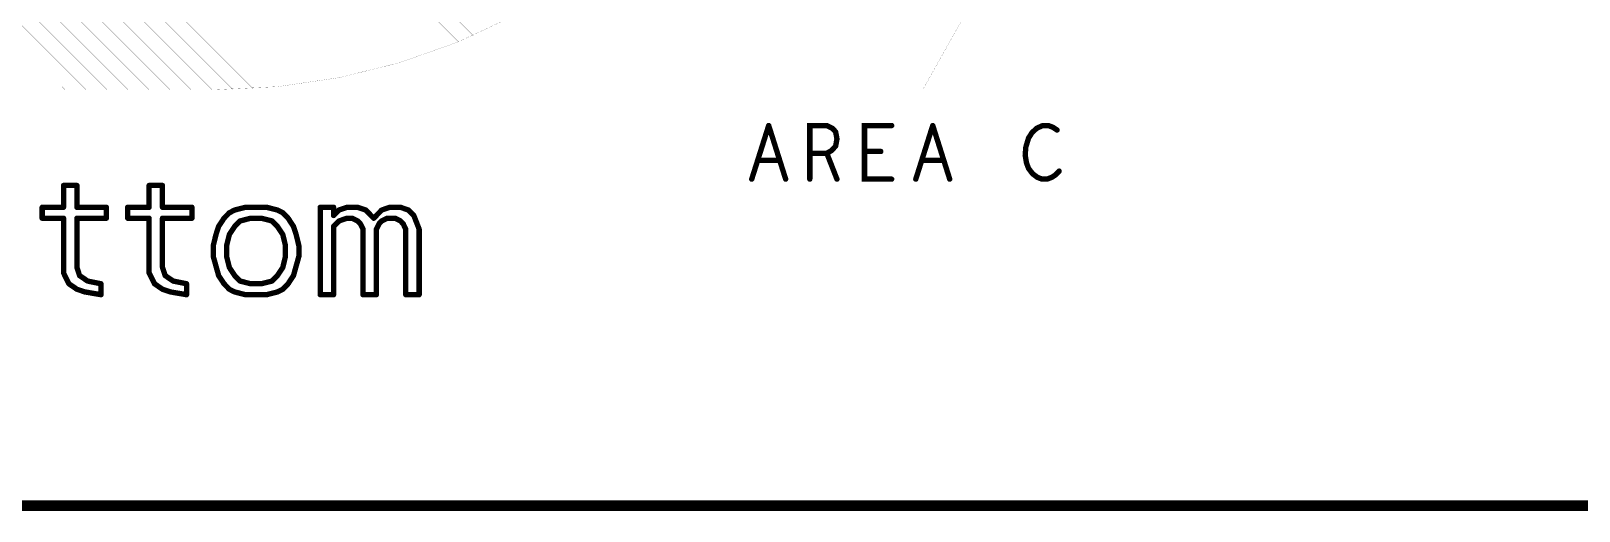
# Model space of a CAD drawing. Header units: millimetres. Extents: x 3362 to 3827, y -139 to 191.
# Drawn here: x 3511.72 to 3548.38, y 134.44 to 145.82 of the extents above; entities that cross this region are included whole.
import ezdxf

# ---------------------------------------------------------------- set-up
doc = ezdxf.new("R2010")
doc.units = ezdxf.units.MM
doc.header["$LTSCALE"] = 23.1
doc.layers.get('0').update_dxf_attribs({"linetype": 'CONTINUOUS'})

# ---------------------------------------------------------------- blocks, each defined once
blk = doc.blocks.new('PAD_R1')
at = {"const_width": 0.5}
blk.add_lwpolyline([(0.25, 0, 1), (-0.25, 0, 1)], format="xyb", close=True, dxfattribs=at)

msp = doc.modelspace()

# ---------------------------------------------------------------- linework, layer by layer
for points, const_width in [([(3538.259, 154.077), (3532.843, 144.43)], 0.00254), ([(3514.013, 144.428), (3506.244, 152.197)], 0.00254), ([(3517.439, 144.487), (3509.672, 152.254)], 0.00254), ([(3520.749, 145.16), (3513.75, 152.159)], 0.00254), ([(3513.516, 144.428), (3506.266, 151.677)], 0.00254), ([(3512.022, 144.428), (3505.375, 151.075)], 0.00254), ([(3513.018, 144.428), (3506.316, 151.129)], 0.00254), ([(3514.511, 144.428), (3507.569, 151.37)], 0.00254), ([(3515.507, 144.428), (3508.565, 151.37)], 0.00254), ([(3516.497, 144.433), (3509.561, 151.37)], 0.00254), ([(3516.975, 144.453), (3510.166, 151.263)], 0.00254), ([(3517.89, 144.534), (3511.265, 151.159)], 0.00254), ([(3518.329, 144.593), (3511.829, 151.093)], 0.00254), ([(3519.979, 144.933), (3513.543, 151.37)], 0.00254), ([(3520.368, 145.042), (3514.043, 151.368)], 0.00254), ([(3521.121, 145.285), (3515.143, 151.263)], 0.00254), ([(3521.485, 145.419), (3515.593, 151.311)], 0.00254), ([(3521.842, 145.56), (3516.091, 151.311)], 0.00254), ([(3522.191, 145.709), (3516.588, 151.311)], 0.00254), ([(3512.52, 144.428), (3505.991, 150.957)], 0.00254), ([(3515.009, 144.428), (3508.429, 151.008)], 0.00254), ([(3516.005, 144.428), (3509.389, 151.043)], 0.00254), ([(3518.757, 144.663), (3512.519, 150.901)], 0.00254), ([(3519.174, 144.743), (3512.866, 151.051)], 0.00254), ([(3519.581, 144.834), (3513.427, 150.988)], 0.00254), ([(3510.605, 144.428), (3516.105, 144.428)], 0.00254), ([(3510.605, 144.428), (3516.105, 144.428)], 0.00254), ([(3528.789, 142.307), (3529.191, 143.577)], 0.127), ([(3529.191, 143.577), (3529.593, 142.307)], 0.127), ([(3530.165, 142.307), (3530.165, 143.577), (3530.567, 143.577), (3530.696, 143.513), (3530.776, 143.429), (3530.808, 143.259), (3530.776, 143.09), (3530.68, 142.984), (3530.567, 142.921), (3530.165, 142.921)], 0.127), ([(3532.104, 142.307), (3531.46, 142.307), (3531.46, 143.577), (3532.104, 143.577)], 0.127), ([(3532.675, 142.307), (3533.077, 143.577)], 0.127), ([(3533.077, 143.577), (3533.479, 142.307)], 0.127), ([(3536.022, 143.471), (3535.926, 143.534), (3535.813, 143.577), (3535.684, 143.577), (3535.539, 143.513), (3535.427, 143.407), (3535.346, 143.28), (3535.282, 143.069), (3535.266, 142.878), (3535.298, 142.688), (3535.346, 142.561), (3535.443, 142.434), (3535.556, 142.349), (3535.668, 142.307), (3535.781, 142.307), (3535.894, 142.349), (3535.99, 142.413), (3536.07, 142.497)], 0.127), ([(3531.846, 142.963), (3531.46, 142.963)], 0.127), ([(3529.449, 142.751), (3528.934, 142.751)], 0.127), ([(3530.567, 142.921), (3530.808, 142.307)], 0.127), ([(3533.335, 142.751), (3532.82, 142.751)], 0.127), ([(3512.488, 142.157), (3512.805, 142.157)], 0.127), ([(3512.488, 141.64), (3512.488, 142.157)], 0.127), ([(3512.805, 142.157), (3512.805, 141.64)], 0.127), ([(3514.515, 141.64), (3514.515, 142.157)], 0.127), ([(3514.515, 142.157), (3514.832, 142.157)], 0.127), ([(3514.832, 142.157), (3514.832, 141.64)], 0.127), ([(3511.982, 141.381), (3511.982, 141.64)], 0.127), ([(3511.982, 141.64), (3512.488, 141.64)], 0.127), ([(3512.805, 141.64), (3513.502, 141.64)], 0.127), ([(3513.502, 141.64), (3513.502, 141.381)], 0.127), ([(3514.008, 141.381), (3514.008, 141.64)], 0.127), ([(3514.008, 141.64), (3514.515, 141.64)], 0.127), ([(3514.832, 141.64), (3515.529, 141.64)], 0.127), ([(3515.529, 141.64), (3515.529, 141.381)], 0.127), ([(3516.415, 141.51), (3516.289, 141.381)], 0.127), ([(3516.542, 141.575), (3516.415, 141.51)], 0.127), ([(3516.795, 141.64), (3516.542, 141.575)], 0.127), ([(3517.302, 141.64), (3516.795, 141.64)], 0.127), ([(3517.555, 141.575), (3517.302, 141.64)], 0.127), ([(3517.682, 141.51), (3517.555, 141.575)], 0.127), ([(3517.808, 141.381), (3517.682, 141.51)], 0.127), ([(3518.568, 139.57), (3518.568, 141.64)], 0.127), ([(3518.568, 141.64), (3518.885, 141.64)], 0.127), ([(3518.885, 141.64), (3518.885, 141.446)], 0.127), ([(3518.885, 141.446), (3519.012, 141.575)], 0.127), ([(3519.012, 141.575), (3519.202, 141.64)], 0.127), ([(3519.202, 141.64), (3519.455, 141.64)], 0.127), ([(3519.455, 141.64), (3519.645, 141.575)], 0.127), ([(3519.645, 141.575), (3519.835, 141.381)], 0.127), ([(3519.835, 141.381), (3520.025, 141.575)], 0.127), ([(3520.025, 141.575), (3520.215, 141.64)], 0.127), ([(3520.215, 141.64), (3520.469, 141.64)], 0.127), ([(3520.469, 141.64), (3520.659, 141.575)], 0.127), ([(3520.659, 141.575), (3520.785, 141.446)], 0.127), ([(3512.488, 141.381), (3511.982, 141.381)], 0.127), ([(3512.488, 140.087), (3512.488, 141.381)], 0.127), ([(3513.502, 141.381), (3512.805, 141.381)], 0.127), ([(3512.805, 141.381), (3512.805, 140.217)], 0.127), ([(3514.515, 141.381), (3514.008, 141.381)], 0.127), ([(3514.515, 140.087), (3514.515, 141.381)], 0.127), ([(3515.529, 141.381), (3514.832, 141.381)], 0.127), ([(3514.832, 141.381), (3514.832, 140.217)], 0.127), ([(3516.162, 141.187), (3516.099, 140.993)], 0.127), ([(3516.289, 141.381), (3516.162, 141.187)], 0.127), ([(3516.542, 141.187), (3516.415, 140.993)], 0.127), ([(3516.669, 141.316), (3516.542, 141.187)], 0.127), ([(3516.922, 141.381), (3516.669, 141.316)], 0.127), ([(3517.175, 141.381), (3516.922, 141.381)], 0.127), ([(3517.428, 141.316), (3517.175, 141.381)], 0.127), ([(3517.555, 141.187), (3517.428, 141.316)], 0.127), ([(3517.682, 140.993), (3517.555, 141.187)], 0.127), ([(3517.935, 141.187), (3517.808, 141.381)], 0.127), ([(3517.998, 140.993), (3517.935, 141.187)], 0.127), ([(3519.012, 141.316), (3518.885, 141.187)], 0.127), ([(3518.885, 141.187), (3518.885, 139.57)], 0.127), ([(3519.202, 141.381), (3519.012, 141.316)], 0.127), ([(3519.328, 141.381), (3519.202, 141.381)], 0.127), ([(3519.455, 141.316), (3519.328, 141.381)], 0.127), ([(3519.518, 141.251), (3519.455, 141.316)], 0.127), ([(3519.582, 141.122), (3519.518, 141.251)], 0.127), ([(3519.582, 139.57), (3519.582, 141.122)], 0.127), ([(3519.962, 141.251), (3519.899, 141.122)], 0.127), ([(3519.899, 141.122), (3519.899, 139.57)], 0.127), ([(3520.025, 141.316), (3519.962, 141.251)], 0.127), ([(3520.152, 141.381), (3520.025, 141.316)], 0.127), ([(3520.342, 141.381), (3520.152, 141.381)], 0.127), ([(3520.469, 141.316), (3520.342, 141.381)], 0.127), ([(3520.532, 141.251), (3520.469, 141.316)], 0.127), ([(3520.595, 141.122), (3520.532, 141.251)], 0.127), ([(3520.595, 139.57), (3520.595, 141.122)], 0.127), ([(3520.785, 141.446), (3520.912, 141.122)], 0.127), ([(3520.912, 141.122), (3520.912, 139.57)], 0.127), ([(3516.099, 140.993), (3516.035, 140.734)], 0.127), ([(3516.415, 140.993), (3516.352, 140.734)], 0.127), ([(3517.745, 140.734), (3517.682, 140.993)], 0.127), ([(3518.062, 140.734), (3517.998, 140.993)], 0.127), ([(3516.035, 140.734), (3516.035, 140.475)], 0.127), ([(3516.035, 140.475), (3516.162, 140.023)], 0.127), ([(3516.352, 140.734), (3516.352, 140.475)], 0.127), ([(3516.352, 140.475), (3516.415, 140.217)], 0.127), ([(3517.682, 140.217), (3517.745, 140.475)], 0.127), ([(3517.745, 140.475), (3517.745, 140.734)], 0.127), ([(3517.935, 140.023), (3518.062, 140.475)], 0.127), ([(3518.062, 140.475), (3518.062, 140.734)], 0.127), ([(3512.615, 139.829), (3512.488, 140.087)], 0.127), ([(3512.805, 140.217), (3512.868, 140.023)], 0.127), ([(3512.868, 140.023), (3513.058, 139.893)], 0.127), ([(3514.642, 139.829), (3514.515, 140.087)], 0.127), ([(3514.832, 140.217), (3514.895, 140.023)], 0.127), ([(3514.895, 140.023), (3515.085, 139.893), (3515.402, 139.829)], 0.127), ([(3516.162, 140.023), (3516.289, 139.829)], 0.127), ([(3516.415, 140.217), (3516.542, 140.023)], 0.127), ([(3516.542, 140.023), (3516.669, 139.893)], 0.127), ([(3517.428, 139.893), (3517.555, 140.023)], 0.127), ([(3517.555, 140.023), (3517.682, 140.217)], 0.127), ([(3517.808, 139.829), (3517.935, 140.023)], 0.127), ([(3512.805, 139.699), (3512.615, 139.829)], 0.127), ([(3512.995, 139.635), (3512.805, 139.699)], 0.127), ([(3513.058, 139.893), (3513.375, 139.829)], 0.127), ([(3513.375, 139.829), (3513.375, 139.57)], 0.127), ([(3514.832, 139.699), (3514.642, 139.829)], 0.127), ([(3515.022, 139.635), (3514.832, 139.699)], 0.127), ([(3515.402, 139.829), (3515.402, 139.57)], 0.127), ([(3516.289, 139.829), (3516.415, 139.699)], 0.127), ([(3516.415, 139.699), (3516.542, 139.635)], 0.127), ([(3516.669, 139.893), (3516.922, 139.829)], 0.127), ([(3516.922, 139.829), (3517.175, 139.829)], 0.127), ([(3517.175, 139.829), (3517.428, 139.893)], 0.127), ([(3517.555, 139.635), (3517.682, 139.699)], 0.127), ([(3517.682, 139.699), (3517.808, 139.829)], 0.127), ([(3513.375, 139.57), (3512.995, 139.635)], 0.127), ([(3515.402, 139.57), (3515.022, 139.635)], 0.127), ([(3516.542, 139.635), (3516.795, 139.57)], 0.127), ([(3516.795, 139.57), (3517.302, 139.57)], 0.127), ([(3517.302, 139.57), (3517.555, 139.635)], 0.127), ([(3518.885, 139.57), (3518.568, 139.57)], 0.127), ([(3519.899, 139.57), (3519.582, 139.57)], 0.127), ([(3520.912, 139.57), (3520.595, 139.57)], 0.127), ([(3470.685, 134.572), (3564.868, 134.572), (3564.873, 134.577)], 0.254)]:
    msp.add_lwpolyline(points, dxfattribs=dict(const_width=const_width))
at = {"const_width": 0.00254}
msp.add_lwpolyline([(3526.662, 148.732, -0.196008), (3516.105, 144.428)], format="xyb", dxfattribs=at)
msp.add_lwpolyline([(3526.662, 148.732, -0.196008), (3516.105, 144.428)], format="xyb", dxfattribs=at)

# ---------------------------------------------------------------- block references
for p, xscale, yscale in [((3522.191, 145.709), 0.00254, 0.00254), ((3521.121, 145.285), 0.00254, 0.00254), ((3521.485, 145.419), 0.00254, 0.00254), ((3521.842, 145.56), 0.00254, 0.00254), ((3519.979, 144.933), 0.00254, 0.00254), ((3520.368, 145.042), 0.00254, 0.00254), ((3520.749, 145.16), 0.00254, 0.00254), ((3517.439, 144.487), 0.00254, 0.00254), ((3517.89, 144.534), 0.00254, 0.00254), ((3518.329, 144.593), 0.00254, 0.00254), ((3518.757, 144.663), 0.00254, 0.00254), ((3519.174, 144.743), 0.00254, 0.00254), ((3519.581, 144.834), 0.00254, 0.00254), ((3512.022, 144.428), 0.00254, 0.00254), ((3512.52, 144.428), 0.00254, 0.00254), ((3513.018, 144.428), 0.00254, 0.00254), ((3513.516, 144.428), 0.00254, 0.00254), ((3514.013, 144.428), 0.00254, 0.00254), ((3514.511, 144.428), 0.00254, 0.00254), ((3515.009, 144.428), 0.00254, 0.00254), ((3515.507, 144.428), 0.00254, 0.00254), ((3516.005, 144.428), 0.00254, 0.00254), ((3516.105, 144.428), 0.00254, 0.00254), ((3516.105, 144.428), 0.00254, 0.00254), ((3516.105, 144.428), 0.00254, 0.00254), ((3516.105, 144.428), 0.00254, 0.00254), ((3516.497, 144.433), 0.00254, 0.00254), ((3516.975, 144.453), 0.00254, 0.00254), ((3532.843, 144.43), 0.00254, 0.00254), ((3529.191, 143.577), 0.127, 0.127), ((3529.191, 143.577), 0.127, 0.127), ((3532.104, 143.577), 0.127, 0.127), ((3533.077, 143.577), 0.127, 0.127), ((3533.077, 143.577), 0.127, 0.127), ((3536.022, 143.471), 0.127, 0.127), ((3531.46, 142.963), 0.127, 0.127), ((3531.846, 142.963), 0.127, 0.127), ((3528.934, 142.751), 0.127, 0.127), ((3529.449, 142.751), 0.127, 0.127), ((3530.165, 142.921), 0.127, 0.127), ((3530.567, 142.921), 0.127, 0.127), ((3532.82, 142.751), 0.127, 0.127), ((3533.335, 142.751), 0.127, 0.127), ((3528.789, 142.307), 0.127, 0.127), ((3529.593, 142.307), 0.127, 0.127), ((3530.165, 142.307), 0.127, 0.127), ((3530.808, 142.307), 0.127, 0.127), ((3532.104, 142.307), 0.127, 0.127), ((3532.675, 142.307), 0.127, 0.127), ((3533.479, 142.307), 0.127, 0.127), ((3536.07, 142.497), 0.127, 0.127), ((3512.488, 142.157), 0.127, 0.127), ((3512.488, 142.157), 0.127, 0.127), ((3512.805, 142.157), 0.127, 0.127), ((3512.805, 142.157), 0.127, 0.127), ((3514.515, 142.157), 0.127, 0.127), ((3514.515, 142.157), 0.127, 0.127), ((3514.832, 142.157), 0.127, 0.127), ((3514.832, 142.157), 0.127, 0.127), ((3511.982, 141.64), 0.127, 0.127), ((3511.982, 141.64), 0.127, 0.127), ((3512.488, 141.64), 0.127, 0.127), ((3512.488, 141.64), 0.127, 0.127), ((3512.805, 141.64), 0.127, 0.127), ((3512.805, 141.64), 0.127, 0.127), ((3513.502, 141.64), 0.127, 0.127), ((3513.502, 141.64), 0.127, 0.127), ((3514.008, 141.64), 0.127, 0.127), ((3514.008, 141.64), 0.127, 0.127), ((3514.515, 141.64), 0.127, 0.127), ((3514.515, 141.64), 0.127, 0.127), ((3514.832, 141.64), 0.127, 0.127), ((3514.832, 141.64), 0.127, 0.127), ((3515.529, 141.64), 0.127, 0.127), ((3515.529, 141.64), 0.127, 0.127), ((3516.415, 141.51), 0.127, 0.127), ((3516.415, 141.51), 0.127, 0.127), ((3516.542, 141.575), 0.127, 0.127), ((3516.542, 141.575), 0.127, 0.127), ((3516.795, 141.64), 0.127, 0.127), ((3516.795, 141.64), 0.127, 0.127), ((3517.302, 141.64), 0.127, 0.127), ((3517.302, 141.64), 0.127, 0.127), ((3517.555, 141.575), 0.127, 0.127), ((3517.555, 141.575), 0.127, 0.127), ((3517.682, 141.51), 0.127, 0.127), ((3517.682, 141.51), 0.127, 0.127), ((3518.568, 141.64), 0.127, 0.127), ((3518.568, 141.64), 0.127, 0.127), ((3518.885, 141.64), 0.127, 0.127), ((3518.885, 141.64), 0.127, 0.127), ((3519.012, 141.575), 0.127, 0.127), ((3519.012, 141.575), 0.127, 0.127), ((3519.202, 141.64), 0.127, 0.127), ((3519.202, 141.64), 0.127, 0.127), ((3519.455, 141.64), 0.127, 0.127), ((3519.455, 141.64), 0.127, 0.127), ((3519.645, 141.575), 0.127, 0.127), ((3519.645, 141.575), 0.127, 0.127), ((3520.025, 141.575), 0.127, 0.127), ((3520.025, 141.575), 0.127, 0.127), ((3520.215, 141.64), 0.127, 0.127), ((3520.215, 141.64), 0.127, 0.127), ((3520.469, 141.64), 0.127, 0.127), ((3520.469, 141.64), 0.127, 0.127), ((3520.659, 141.575), 0.127, 0.127), ((3520.659, 141.575), 0.127, 0.127), ((3511.982, 141.381), 0.127, 0.127), ((3511.982, 141.381), 0.127, 0.127), ((3512.488, 141.381), 0.127, 0.127), ((3512.488, 141.381), 0.127, 0.127), ((3512.805, 141.381), 0.127, 0.127), ((3512.805, 141.381), 0.127, 0.127), ((3513.502, 141.381), 0.127, 0.127), ((3513.502, 141.381), 0.127, 0.127), ((3514.008, 141.381), 0.127, 0.127), ((3514.008, 141.381), 0.127, 0.127), ((3514.515, 141.381), 0.127, 0.127), ((3514.515, 141.381), 0.127, 0.127), ((3514.832, 141.381), 0.127, 0.127), ((3514.832, 141.381), 0.127, 0.127), ((3515.529, 141.381), 0.127, 0.127), ((3515.529, 141.381), 0.127, 0.127), ((3516.162, 141.187), 0.127, 0.127), ((3516.162, 141.187), 0.127, 0.127), ((3516.289, 141.381), 0.127, 0.127), ((3516.289, 141.381), 0.127, 0.127), ((3516.542, 141.187), 0.127, 0.127), ((3516.542, 141.187), 0.127, 0.127), ((3516.669, 141.316), 0.127, 0.127), ((3516.669, 141.316), 0.127, 0.127), ((3516.922, 141.381), 0.127, 0.127), ((3516.922, 141.381), 0.127, 0.127), ((3517.175, 141.381), 0.127, 0.127), ((3517.175, 141.381), 0.127, 0.127), ((3517.428, 141.316), 0.127, 0.127), ((3517.428, 141.316), 0.127, 0.127), ((3517.555, 141.187), 0.127, 0.127), ((3517.555, 141.187), 0.127, 0.127), ((3517.808, 141.381), 0.127, 0.127), ((3517.808, 141.381), 0.127, 0.127), ((3517.935, 141.187), 0.127, 0.127), ((3517.935, 141.187), 0.127, 0.127), ((3518.885, 141.446), 0.127, 0.127), ((3518.885, 141.446), 0.127, 0.127), ((3518.885, 141.187), 0.127, 0.127), ((3518.885, 141.187), 0.127, 0.127), ((3519.012, 141.316), 0.127, 0.127), ((3519.012, 141.316), 0.127, 0.127), ((3519.202, 141.381), 0.127, 0.127), ((3519.202, 141.381), 0.127, 0.127), ((3519.328, 141.381), 0.127, 0.127), ((3519.328, 141.381), 0.127, 0.127), ((3519.455, 141.316), 0.127, 0.127), ((3519.455, 141.316), 0.127, 0.127), ((3519.518, 141.251), 0.127, 0.127), ((3519.518, 141.251), 0.127, 0.127), ((3519.582, 141.122), 0.127, 0.127), ((3519.582, 141.122), 0.127, 0.127), ((3519.835, 141.381), 0.127, 0.127), ((3519.835, 141.381), 0.127, 0.127), ((3519.899, 141.122), 0.127, 0.127), ((3519.899, 141.122), 0.127, 0.127), ((3519.962, 141.251), 0.127, 0.127), ((3519.962, 141.251), 0.127, 0.127), ((3520.025, 141.316), 0.127, 0.127), ((3520.025, 141.316), 0.127, 0.127), ((3520.152, 141.381), 0.127, 0.127), ((3520.152, 141.381), 0.127, 0.127), ((3520.342, 141.381), 0.127, 0.127), ((3520.342, 141.381), 0.127, 0.127), ((3520.469, 141.316), 0.127, 0.127), ((3520.469, 141.316), 0.127, 0.127), ((3520.532, 141.251), 0.127, 0.127), ((3520.532, 141.251), 0.127, 0.127), ((3520.595, 141.122), 0.127, 0.127), ((3520.595, 141.122), 0.127, 0.127), ((3520.785, 141.446), 0.127, 0.127), ((3520.785, 141.446), 0.127, 0.127), ((3520.912, 141.122), 0.127, 0.127), ((3520.912, 141.122), 0.127, 0.127), ((3516.099, 140.993), 0.127, 0.127), ((3516.099, 140.993), 0.127, 0.127), ((3516.415, 140.993), 0.127, 0.127), ((3516.415, 140.993), 0.127, 0.127), ((3517.682, 140.993), 0.127, 0.127), ((3517.682, 140.993), 0.127, 0.127), ((3517.998, 140.993), 0.127, 0.127), ((3517.998, 140.993), 0.127, 0.127), ((3516.035, 140.734), 0.127, 0.127), ((3516.035, 140.734), 0.127, 0.127), ((3516.035, 140.475), 0.127, 0.127), ((3516.035, 140.475), 0.127, 0.127), ((3516.352, 140.734), 0.127, 0.127), ((3516.352, 140.734), 0.127, 0.127), ((3516.352, 140.475), 0.127, 0.127), ((3516.352, 140.475), 0.127, 0.127), ((3517.745, 140.734), 0.127, 0.127), ((3517.745, 140.734), 0.127, 0.127), ((3517.745, 140.475), 0.127, 0.127), ((3517.745, 140.475), 0.127, 0.127), ((3518.062, 140.734), 0.127, 0.127), ((3518.062, 140.734), 0.127, 0.127), ((3518.062, 140.475), 0.127, 0.127), ((3518.062, 140.475), 0.127, 0.127), ((3512.488, 140.087), 0.127, 0.127), ((3512.488, 140.087), 0.127, 0.127), ((3512.805, 140.217), 0.127, 0.127), ((3512.805, 140.217), 0.127, 0.127), ((3512.868, 140.023), 0.127, 0.127), ((3512.868, 140.023), 0.127, 0.127), ((3514.515, 140.087), 0.127, 0.127), ((3514.515, 140.087), 0.127, 0.127), ((3514.832, 140.217), 0.127, 0.127), ((3514.832, 140.217), 0.127, 0.127), ((3514.895, 140.023), 0.127, 0.127), ((3514.895, 140.023), 0.127, 0.127), ((3516.162, 140.023), 0.127, 0.127), ((3516.162, 140.023), 0.127, 0.127), ((3516.415, 140.217), 0.127, 0.127), ((3516.415, 140.217), 0.127, 0.127), ((3516.542, 140.023), 0.127, 0.127), ((3516.542, 140.023), 0.127, 0.127), ((3517.555, 140.023), 0.127, 0.127), ((3517.555, 140.023), 0.127, 0.127), ((3517.682, 140.217), 0.127, 0.127), ((3517.682, 140.217), 0.127, 0.127), ((3517.935, 140.023), 0.127, 0.127), ((3517.935, 140.023), 0.127, 0.127), ((3512.615, 139.829), 0.127, 0.127), ((3512.615, 139.829), 0.127, 0.127), ((3512.805, 139.699), 0.127, 0.127), ((3512.805, 139.699), 0.127, 0.127), ((3513.058, 139.893), 0.127, 0.127), ((3513.058, 139.893), 0.127, 0.127), ((3513.375, 139.829), 0.127, 0.127), ((3513.375, 139.829), 0.127, 0.127), ((3514.642, 139.829), 0.127, 0.127), ((3514.642, 139.829), 0.127, 0.127), ((3514.832, 139.699), 0.127, 0.127), ((3514.832, 139.699), 0.127, 0.127), ((3515.402, 139.829), 0.127, 0.127), ((3515.402, 139.829), 0.127, 0.127), ((3516.289, 139.829), 0.127, 0.127), ((3516.289, 139.829), 0.127, 0.127), ((3516.415, 139.699), 0.127, 0.127), ((3516.415, 139.699), 0.127, 0.127), ((3516.669, 139.893), 0.127, 0.127), ((3516.669, 139.893), 0.127, 0.127), ((3516.922, 139.829), 0.127, 0.127), ((3516.922, 139.829), 0.127, 0.127), ((3517.175, 139.829), 0.127, 0.127), ((3517.175, 139.829), 0.127, 0.127), ((3517.428, 139.893), 0.127, 0.127), ((3517.428, 139.893), 0.127, 0.127), ((3517.682, 139.699), 0.127, 0.127), ((3517.682, 139.699), 0.127, 0.127), ((3517.808, 139.829), 0.127, 0.127), ((3517.808, 139.829), 0.127, 0.127), ((3512.995, 139.635), 0.127, 0.127), ((3512.995, 139.635), 0.127, 0.127), ((3513.375, 139.57), 0.127, 0.127), ((3513.375, 139.57), 0.127, 0.127), ((3515.022, 139.635), 0.127, 0.127), ((3515.022, 139.635), 0.127, 0.127), ((3515.402, 139.57), 0.127, 0.127), ((3515.402, 139.57), 0.127, 0.127), ((3516.542, 139.635), 0.127, 0.127), ((3516.542, 139.635), 0.127, 0.127), ((3516.795, 139.57), 0.127, 0.127), ((3516.795, 139.57), 0.127, 0.127), ((3517.302, 139.57), 0.127, 0.127), ((3517.302, 139.57), 0.127, 0.127), ((3517.555, 139.635), 0.127, 0.127), ((3517.555, 139.635), 0.127, 0.127), ((3518.568, 139.57), 0.127, 0.127), ((3518.568, 139.57), 0.127, 0.127), ((3518.885, 139.57), 0.127, 0.127), ((3518.885, 139.57), 0.127, 0.127), ((3519.582, 139.57), 0.127, 0.127), ((3519.582, 139.57), 0.127, 0.127), ((3519.899, 139.57), 0.127, 0.127), ((3519.899, 139.57), 0.127, 0.127), ((3520.595, 139.57), 0.127, 0.127), ((3520.595, 139.57), 0.127, 0.127), ((3520.912, 139.57), 0.127, 0.127), ((3520.912, 139.57), 0.127, 0.127)]:
    msp.add_blockref('PAD_R1', p, dxfattribs=dict(xscale=xscale, yscale=yscale))

doc.saveas('drawing.dxf')
